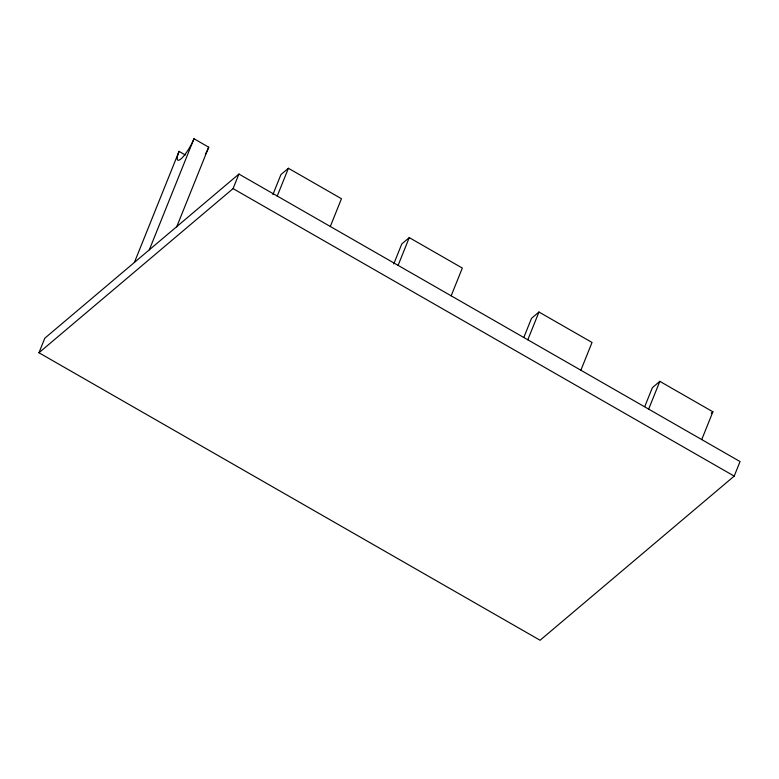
<?xml version="1.0" encoding="UTF-8"?>
<svg xmlns="http://www.w3.org/2000/svg" width="779" height="779" viewBox="0 0 779 779"><rect width="100%" height="100%" fill="white"/><g stroke="black" fill="none" stroke-linecap="round" stroke-linejoin="round"><path stroke-width="1.17" d="M38.95 352.76L44.802 338.203L238.919 174.058L740.05 461.558L734.198 476.105L540.081 640.26L38.95 352.76L233.067 188.606L238.919 174.058M134.397 262.445L179.043 151.369L185.363 154.992M149.325 249.816L193.981 138.74L208.714 147.202L176.697 226.855M272.903 194.575L280.937 174.584L288.405 168.274L341.465 198.713L330.306 226.485M277.236 196.045L288.405 168.274M393.765 263.915L401.798 243.924L409.267 237.614L462.327 268.054L451.158 295.825M398.098 265.376L409.267 237.614M523.916 337.219L531.502 318.338L538.971 312.019L592.03 342.468L580.871 370.229M527.802 339.79L538.971 312.019M644.769 406.56L652.364 387.679L659.832 381.359L712.892 411.799L701.733 439.57M648.664 409.131L659.832 381.359M711.237 413.201L712.892 411.799M233.067 188.606L734.198 476.105M208.714 147.202A17.44 3.924 -60.2 0 1 205.315 154.281M193.981 138.74A17.44 3.924 -60.2 0 1 180.932 158.935A17.44 3.924 -60.2 0 1 179.043 151.369"/></g></svg>
